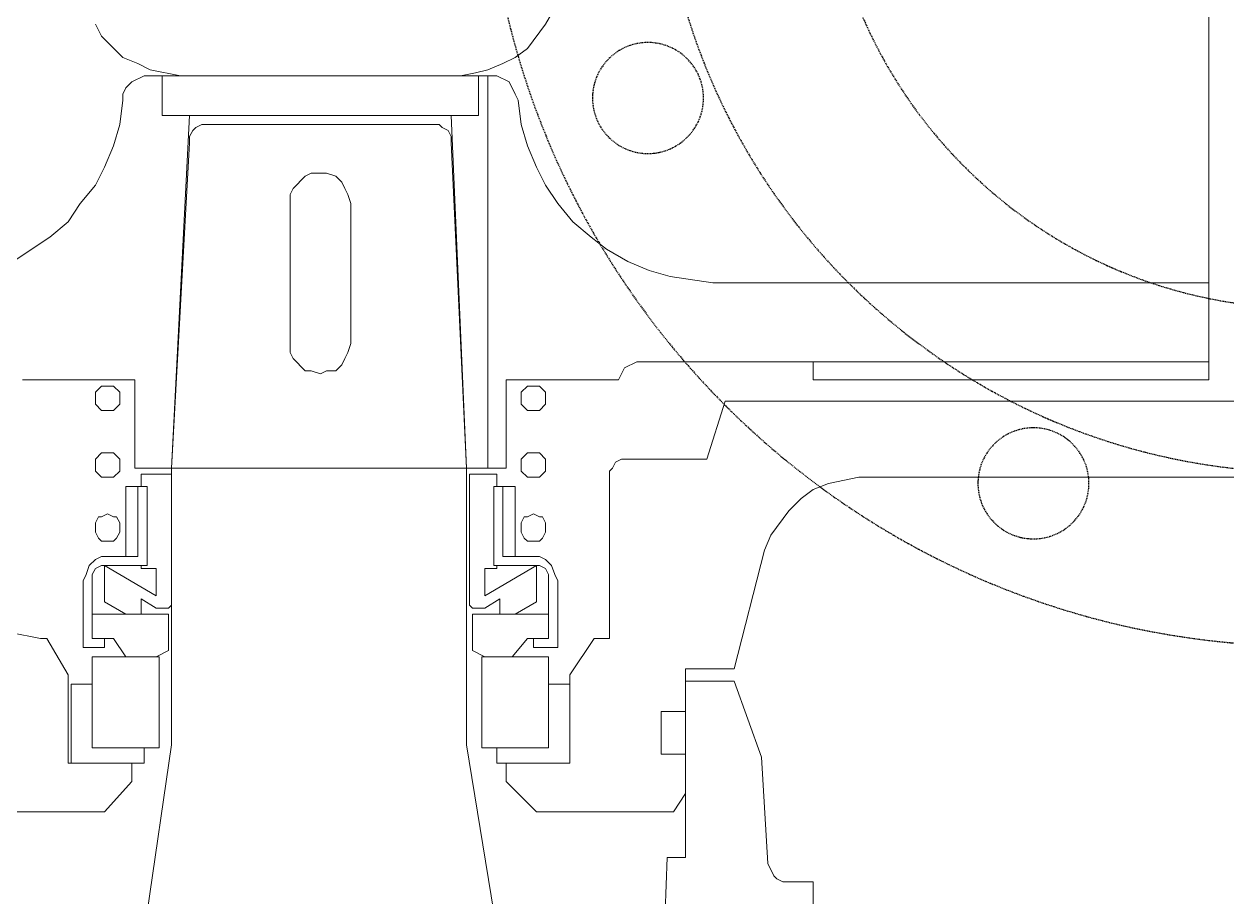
# Model space of a CAD drawing. Extents: x -3873 to 164127, y 7129 to 96529.
# Drawn here: x 59723.2 to 59912.3, y 32254.9 to 32392.2 of the extents above; entities that cross this region are included whole.
import ezdxf

# ---------------------------------------------------------------- set-up
doc = ezdxf.new("R2010")
doc.units = 0
doc.linetypes.add('DASHED', pattern=[0.2068, 0.1655, -0.0413])
doc.linetypes.add('HIDDEN', pattern=[9.525, 6.35, -3.175])
doc.layers.get('0').update_dxf_attribs({"linetype": 'CONTINUOUS'})
doc.layers.add('FLOORGUTTER', color=5, linetype='HIDDEN')
doc.layers.add('LAYOUT-KROMEKA', color=1, linetype='CONTINUOUS')

# ---------------------------------------------------------------- blocks, each defined once
blk = doc.blocks.new('bwk 5000-ust')
at = {"color": 1, "lineweight": 5}
for points, knots in [([(-672.54, 62.18), (-672.54, 62.18), (-673.02, 58.36), (-673.02, 58.36), (-673.02, 58.36), (-673.5, 55.01), (-673.5, 55.01), (-673.5, 55.01), (-674.46, 51.66), (-674.46, 51.66), (-674.46, 51.66), (-675.89, 48.31), (-675.89, 48.31), (-675.89, 48.31), (-679.72, 42.57), (-679.72, 42.57), (-679.72, 42.57), (-682.11, 39.7), (-682.11, 39.7), (-682.11, 39.7), (-684.98, 37.79), (-684.98, 37.79), (-684.98, 37.79), (-687.85, 35.4), (-687.85, 35.4), (-687.85, 35.4), (-690.72, 33.96), (-690.72, 33.96), (-690.72, 33.96), (-694.07, 32.53), (-694.07, 32.53), (-694.07, 32.53), (-697.42, 31.57), (-697.42, 31.57), (-697.42, 31.57), (-701.25, 31.09), (-701.25, 31.09)], [0, 0, 0, 0, 1, 1, 1, 2, 2, 2, 3, 3, 3, 4, 4, 4, 5, 5, 5, 6, 6, 6, 7, 7, 7, 8, 8, 8, 9, 9, 9, 10, 10, 10, 11, 11, 11, 12, 12, 12, 12]), ([(-625.67, 55.97), (-625.67, 55.97), (-623.75, 55.49), (-623.75, 55.49), (-623.75, 55.49), (-619.93, 52.62), (-619.93, 52.62), (-619.93, 52.62), (-618.49, 50.7), (-618.49, 50.7), (-618.49, 50.7), (-617.54, 48.79), (-617.54, 48.79), (-617.54, 48.79), (-616.58, 44.01), (-616.58, 44.01)], [0, 0, 0, 0, 1, 1, 1, 2, 2, 2, 3, 3, 3, 4, 4, 4, 5, 5, 5, 5]), ([(-629.49, 33.48), (-629.49, 33.48), (-629.49, 34.44), (-629.49, 34.44), (-629.49, 34.44), (-629.02, 35.4), (-629.02, 35.4), (-629.02, 35.4), (-628.06, 36.35), (-628.06, 36.35), (-628.06, 36.35), (-626.62, 36.83), (-626.62, 36.83), (-626.62, 36.83), (-625.67, 37.31), (-625.67, 37.31)], [0, 0, 0, 0, 1, 1, 1, 2, 2, 2, 3, 3, 3, 4, 4, 4, 5, 5, 5, 5]), ([(-713.2, 35.4), (-713.2, 35.4), (-711.29, 34.44), (-711.29, 34.44), (-711.29, 34.44), (-707.94, 31.09), (-707.94, 31.09), (-707.94, 31.09), (-706.99, 28.7), (-706.99, 28.7), (-706.99, 28.7), (-706.03, 26.79), (-706.03, 26.79), (-706.03, 26.79), (-705.07, 22), (-705.07, 22)], [0, 0, 0, 0, 1, 1, 1, 2, 2, 2, 3, 3, 3, 4, 4, 4, 5, 5, 5, 5]), ([(-656.28, 33.48), (-656.28, 33.48), (-656.28, 34.44), (-656.28, 34.44), (-656.28, 34.44), (-655.32, 35.4), (-655.32, 35.4), (-655.32, 35.4), (-653.41, 35.4), (-653.41, 35.4), (-653.41, 35.4), (-652.45, 34.44), (-652.45, 34.44), (-652.45, 34.44), (-652.45, 32.53), (-652.45, 32.53), (-652.45, 32.53), (-653.41, 31.57), (-653.41, 31.57), (-653.41, 31.57), (-655.32, 31.57), (-655.32, 31.57), (-655.32, 31.57), (-656.28, 32.53), (-656.28, 32.53), (-656.28, 32.53), (-656.28, 33.48), (-656.28, 33.48)], [0, 0, 0, 0, 1, 1, 1, 2, 2, 2, 3, 3, 3, 4, 4, 4, 5, 5, 5, 6, 6, 6, 7, 7, 7, 8, 8, 8, 9, 9, 9, 9]), ([(-645.76, 33.48), (-645.76, 33.48), (-645.76, 34.44), (-645.76, 34.44), (-645.76, 34.44), (-644.8, 35.4), (-644.8, 35.4), (-644.8, 35.4), (-642.89, 35.4), (-642.89, 35.4), (-642.89, 35.4), (-641.93, 34.44), (-641.93, 34.44), (-641.93, 34.44), (-641.93, 32.53), (-641.93, 32.53), (-641.93, 32.53), (-642.89, 31.57), (-642.89, 31.57), (-642.89, 31.57), (-644.8, 31.57), (-644.8, 31.57), (-644.8, 31.57), (-645.76, 32.53), (-645.76, 32.53), (-645.76, 32.53), (-645.76, 33.48), (-645.76, 33.48)], [0, 0, 0, 0, 1, 1, 1, 2, 2, 2, 3, 3, 3, 4, 4, 4, 5, 5, 5, 6, 6, 6, 7, 7, 7, 8, 8, 8, 9, 9, 9, 9]), ([(-636.19, 33.48), (-636.19, 33.48), (-635.71, 34.44), (-635.71, 34.44), (-635.71, 34.44), (-635.71, 34.92), (-635.71, 34.92), (-635.71, 34.92), (-634.76, 35.4), (-634.76, 35.4), (-634.76, 35.4), (-633.32, 35.4), (-633.32, 35.4), (-633.32, 35.4), (-632.36, 34.92), (-632.36, 34.92), (-632.36, 34.92), (-631.89, 34.44), (-631.89, 34.44), (-631.89, 34.44), (-631.89, 32.53), (-631.89, 32.53), (-631.89, 32.53), (-632.36, 32.05), (-632.36, 32.05), (-632.36, 32.05), (-633.32, 31.57), (-633.32, 31.57), (-633.32, 31.57), (-634.76, 31.57), (-634.76, 31.57), (-634.76, 31.57), (-635.71, 32.05), (-635.71, 32.05), (-635.71, 32.05), (-635.71, 32.53), (-635.71, 32.53), (-635.71, 32.53), (-636.19, 33.48), (-636.19, 33.48)], [0, 0, 0, 0, 1, 1, 1, 2, 2, 2, 3, 3, 3, 4, 4, 4, 5, 5, 5, 6, 6, 6, 7, 7, 7, 8, 8, 8, 9, 9, 9, 10, 10, 10, 11, 11, 11, 12, 12, 12, 13, 13, 13, 13]), ([(-628.06, 33.48), (-628.06, 33.48), (-628.06, 34.44), (-628.06, 34.44), (-628.06, 34.44), (-627.58, 35.4), (-627.58, 35.4), (-627.58, 35.4), (-626.62, 35.88), (-626.62, 35.88), (-626.62, 35.88), (-625.67, 35.88), (-625.67, 35.88)], [0, 0, 0, 0, 1, 1, 1, 2, 2, 2, 3, 3, 3, 4, 4, 4, 4]), ([(-705.07, 26.79), (-705.07, 26.79), (-705.07, 27.74), (-705.07, 27.74), (-705.07, 27.74), (-704.12, 29.66), (-704.12, 29.66), (-704.12, 29.66), (-703.16, 30.61), (-703.16, 30.61), (-703.16, 30.61), (-702.2, 31.09), (-702.2, 31.09), (-702.2, 31.09), (-701.25, 31.09), (-701.25, 31.09)], [0, 0, 0, 0, 1, 1, 1, 2, 2, 2, 3, 3, 3, 4, 4, 4, 5, 5, 5, 5]), ([(-621.36, 25.83), (-621.36, 25.83), (-621.36, 23.92), (-621.36, 23.92), (-621.36, 23.92), (-621.84, 23.44), (-621.84, 23.44), (-621.84, 23.44), (-622.8, 23.44), (-622.8, 23.44)], [0, 0, 0, 0, 1, 1, 1, 2, 2, 2, 3, 3, 3, 3]), ([(-697.42, 17.7), (-697.42, 17.7), (-697.42, 18.66), (-697.42, 18.66), (-697.42, 18.66), (-696.94, 19.61), (-696.94, 19.61), (-696.94, 19.61), (-696.46, 20.09), (-696.46, 20.09), (-696.46, 20.09), (-695.51, 20.57), (-695.51, 20.57), (-695.51, 20.57), (-694.55, 20.57), (-694.55, 20.57)], [0, 0, 0, 0, 1, 1, 1, 2, 2, 2, 3, 3, 3, 4, 4, 4, 5, 5, 5, 5]), ([(-684.98, -4.78), (-684.98, -4.78), (-686.42, -4.31), (-686.42, -4.31), (-686.42, -4.31), (-687.37, -3.83), (-687.37, -3.83), (-687.37, -3.83), (-688.33, -3.35), (-688.33, -3.35), (-688.33, -3.35), (-689.29, -2.39), (-689.29, -2.39), (-689.29, -2.39), (-689.77, -0.96), (-689.77, -0.96), (-689.77, -0.96), (-689.77, 1.44), (-689.77, 1.44), (-689.77, 1.44), (-689.29, 2.39), (-689.29, 2.39), (-689.29, 2.39), (-687.37, 4.31), (-687.37, 4.31), (-687.37, 4.31), (-686.42, 4.78), (-686.42, 4.78), (-686.42, 4.78), (-684.98, 4.78), (-684.98, 4.78)], [0, 0, 0, 0, 1, 1, 1, 2, 2, 2, 3, 3, 3, 4, 4, 4, 5, 5, 5, 6, 6, 6, 7, 7, 7, 8, 8, 8, 9, 9, 9, 10, 10, 10, 10]), ([(-662.98, 4.78), (-662.98, 4.78), (-661.54, 4.78), (-661.54, 4.78), (-661.54, 4.78), (-660.59, 4.31), (-660.59, 4.31), (-660.59, 4.31), (-658.67, 2.39), (-658.67, 2.39), (-658.67, 2.39), (-658.67, 1.44), (-658.67, 1.44), (-658.67, 1.44), (-658.19, 0), (-658.19, 0), (-658.19, 0), (-658.67, -0.96), (-658.67, -0.96), (-658.67, -0.96), (-658.67, -2.39), (-658.67, -2.39), (-658.67, -2.39), (-659.63, -3.35), (-659.63, -3.35), (-659.63, -3.35), (-660.59, -3.83), (-660.59, -3.83), (-660.59, -3.83), (-661.54, -4.31), (-661.54, -4.31), (-661.54, -4.31), (-662.98, -4.78), (-662.98, -4.78)], [0, 0, 0, 0, 1, 1, 1, 2, 2, 2, 3, 3, 3, 4, 4, 4, 5, 5, 5, 6, 6, 6, 7, 7, 7, 8, 8, 8, 9, 9, 9, 10, 10, 10, 11, 11, 11, 11]), ([(-694.55, -20.57), (-694.55, -20.57), (-695.51, -20.57), (-695.51, -20.57), (-695.51, -20.57), (-696.46, -20.09), (-696.46, -20.09), (-696.46, -20.09), (-696.94, -19.13), (-696.94, -19.13), (-696.94, -19.13), (-697.42, -18.66), (-697.42, -18.66), (-697.42, -18.66), (-697.42, -17.7), (-697.42, -17.7)], [0, 0, 0, 0, 1, 1, 1, 2, 2, 2, 3, 3, 3, 4, 4, 4, 5, 5, 5, 5]), ([(-705.07, -22), (-705.07, -22), (-705.55, -24.4), (-705.55, -24.4), (-705.55, -24.4), (-706.03, -26.31), (-706.03, -26.31), (-706.03, -26.31), (-706.99, -28.7), (-706.99, -28.7), (-706.99, -28.7), (-707.94, -30.61), (-707.94, -30.61), (-707.94, -30.61), (-709.38, -32.53), (-709.38, -32.53), (-709.38, -32.53), (-713.2, -35.4), (-713.2, -35.4)], [0, 0, 0, 0, 1, 1, 1, 2, 2, 2, 3, 3, 3, 4, 4, 4, 5, 5, 5, 6, 6, 6, 6]), ([(-622.8, -23.44), (-622.8, -23.44), (-621.84, -23.44), (-621.84, -23.44), (-621.84, -23.44), (-621.36, -23.92), (-621.36, -23.92), (-621.36, -23.92), (-621.36, -25.83), (-621.36, -25.83)], [0, 0, 0, 0, 1, 1, 1, 2, 2, 2, 3, 3, 3, 3]), ([(-701.25, -31.09), (-701.25, -31.09), (-702.2, -30.61), (-702.2, -30.61), (-702.2, -30.61), (-704.12, -29.66), (-704.12, -29.66), (-704.12, -29.66), (-705.07, -27.74), (-705.07, -27.74), (-705.07, -27.74), (-705.07, -26.31), (-705.07, -26.31)], [0, 0, 0, 0, 1, 1, 1, 2, 2, 2, 3, 3, 3, 4, 4, 4, 4]), ([(-701.25, -31.09), (-701.25, -31.09), (-697.42, -31.57), (-697.42, -31.57), (-697.42, -31.57), (-694.07, -32.53), (-694.07, -32.53), (-694.07, -32.53), (-690.72, -33.96), (-690.72, -33.96), (-690.72, -33.96), (-687.85, -35.4), (-687.85, -35.4), (-687.85, -35.4), (-684.98, -37.31), (-684.98, -37.31), (-684.98, -37.31), (-682.11, -39.7), (-682.11, -39.7), (-682.11, -39.7), (-679.72, -42.57), (-679.72, -42.57), (-679.72, -42.57), (-677.81, -44.96), (-677.81, -44.96), (-677.81, -44.96), (-675.89, -48.31), (-675.89, -48.31), (-675.89, -48.31), (-674.46, -51.66), (-674.46, -51.66), (-674.46, -51.66), (-673.5, -55.01), (-673.5, -55.01), (-673.5, -55.01), (-672.54, -61.71), (-672.54, -61.71)], [0, 0, 0, 0, 1, 1, 1, 2, 2, 2, 3, 3, 3, 4, 4, 4, 5, 5, 5, 6, 6, 6, 7, 7, 7, 8, 8, 8, 9, 9, 9, 10, 10, 10, 11, 11, 11, 12, 12, 12, 12]), ([(-656.28, -33.48), (-656.28, -33.48), (-656.28, -32.53), (-656.28, -32.53), (-656.28, -32.53), (-655.32, -31.57), (-655.32, -31.57), (-655.32, -31.57), (-653.41, -31.57), (-653.41, -31.57), (-653.41, -31.57), (-652.45, -32.53), (-652.45, -32.53), (-652.45, -32.53), (-652.45, -34.44), (-652.45, -34.44), (-652.45, -34.44), (-653.41, -35.4), (-653.41, -35.4), (-653.41, -35.4), (-655.32, -35.4), (-655.32, -35.4), (-655.32, -35.4), (-656.28, -34.44), (-656.28, -34.44), (-656.28, -34.44), (-656.28, -33.48), (-656.28, -33.48)], [0, 0, 0, 0, 1, 1, 1, 2, 2, 2, 3, 3, 3, 4, 4, 4, 5, 5, 5, 6, 6, 6, 7, 7, 7, 8, 8, 8, 9, 9, 9, 9]), ([(-645.76, -33.48), (-645.76, -33.48), (-645.76, -32.53), (-645.76, -32.53), (-645.76, -32.53), (-644.8, -31.57), (-644.8, -31.57), (-644.8, -31.57), (-642.89, -31.57), (-642.89, -31.57), (-642.89, -31.57), (-641.93, -32.53), (-641.93, -32.53), (-641.93, -32.53), (-641.93, -34.44), (-641.93, -34.44), (-641.93, -34.44), (-642.89, -35.4), (-642.89, -35.4), (-642.89, -35.4), (-644.8, -35.4), (-644.8, -35.4), (-644.8, -35.4), (-645.76, -34.44), (-645.76, -34.44), (-645.76, -34.44), (-645.76, -33.48), (-645.76, -33.48)], [0, 0, 0, 0, 1, 1, 1, 2, 2, 2, 3, 3, 3, 4, 4, 4, 5, 5, 5, 6, 6, 6, 7, 7, 7, 8, 8, 8, 9, 9, 9, 9]), ([(-636.19, -33.48), (-636.19, -33.48), (-635.71, -32.53), (-635.71, -32.53), (-635.71, -32.53), (-635.71, -32.05), (-635.71, -32.05), (-635.71, -32.05), (-634.76, -31.57), (-634.76, -31.57), (-634.76, -31.57), (-633.32, -31.57), (-633.32, -31.57), (-633.32, -31.57), (-632.36, -32.05), (-632.36, -32.05), (-632.36, -32.05), (-631.89, -32.53), (-631.89, -32.53), (-631.89, -32.53), (-631.89, -34.44), (-631.89, -34.44), (-631.89, -34.44), (-632.36, -34.92), (-632.36, -34.92), (-632.36, -34.92), (-633.32, -35.4), (-633.32, -35.4), (-633.32, -35.4), (-634.76, -35.4), (-634.76, -35.4), (-634.76, -35.4), (-635.71, -34.92), (-635.71, -34.92), (-635.71, -34.92), (-635.71, -34.44), (-635.71, -34.44), (-635.71, -34.44), (-636.19, -33.48), (-636.19, -33.48)], [0, 0, 0, 0, 1, 1, 1, 2, 2, 2, 3, 3, 3, 4, 4, 4, 5, 5, 5, 6, 6, 6, 7, 7, 7, 8, 8, 8, 9, 9, 9, 10, 10, 10, 11, 11, 11, 12, 12, 12, 13, 13, 13, 13]), ([(-625.67, -37.31), (-625.67, -37.31), (-626.62, -36.83), (-626.62, -36.83), (-626.62, -36.83), (-628.06, -36.35), (-628.06, -36.35), (-628.06, -36.35), (-629.02, -35.4), (-629.02, -35.4), (-629.02, -35.4), (-629.49, -34.44), (-629.49, -34.44), (-629.49, -34.44), (-629.49, -33.48), (-629.49, -33.48)], [0, 0, 0, 0, 1, 1, 1, 2, 2, 2, 3, 3, 3, 4, 4, 4, 5, 5, 5, 5]), ([(-625.67, -35.88), (-625.67, -35.88), (-626.62, -35.88), (-626.62, -35.88), (-626.62, -35.88), (-627.58, -35.4), (-627.58, -35.4), (-627.58, -35.4), (-628.06, -34.44), (-628.06, -34.44), (-628.06, -34.44), (-628.06, -33.48), (-628.06, -33.48)], [0, 0, 0, 0, 1, 1, 1, 2, 2, 2, 3, 3, 3, 4, 4, 4, 4]), ([(-660.11, -51.18), (-660.11, -51.18), (-660.11, -49.75), (-660.11, -49.75), (-660.11, -49.75), (-659.15, -47.83), (-659.15, -47.83), (-659.15, -47.83), (-657.24, -46.88), (-657.24, -46.88)], [0, 0, 0, 0, 1, 1, 1, 2, 2, 2, 3, 3, 3, 3]), ([(-644.8, -48.31), (-644.8, -48.31), (-644.8, -47.36), (-644.8, -47.36), (-644.8, -47.36), (-644.32, -46.4), (-644.32, -46.4), (-644.32, -46.4), (-643.37, -45.92), (-643.37, -45.92), (-643.37, -45.92), (-642.89, -45.44), (-642.89, -45.44), (-642.89, -45.44), (-641.93, -45.44), (-641.93, -45.44)], [0, 0, 0, 0, 1, 1, 1, 2, 2, 2, 3, 3, 3, 4, 4, 4, 5, 5, 5, 5]), ([(-641.93, -84.67), (-641.93, -84.67), (-640.97, -79.88), (-640.97, -79.88), (-640.97, -79.88), (-640.02, -77.49), (-640.02, -77.49), (-640.02, -77.49), (-638.58, -75.58), (-638.58, -75.58), (-638.58, -75.58), (-636.67, -73.66), (-636.67, -73.66), (-636.67, -73.66), (-632.84, -70.79), (-632.84, -70.79), (-632.84, -70.79), (-630.45, -69.84), (-630.45, -69.84)], [0, 0, 0, 0, 1, 1, 1, 2, 2, 2, 3, 3, 3, 4, 4, 4, 5, 5, 5, 6, 6, 6, 6]), ([(-581.18, -70.32), (-581.18, -70.32), (-579.27, -71.27), (-579.27, -71.27), (-579.27, -71.27), (-578.79, -71.75), (-578.79, -71.75), (-578.79, -71.75), (-578.31, -72.71), (-578.31, -72.71), (-578.31, -72.71), (-578.31, -73.66), (-578.31, -73.66)], [0, 0, 0, 0, 1, 1, 1, 2, 2, 2, 3, 3, 3, 4, 4, 4, 4])]:
    blk.add_open_spline(points, degree=3, knots=knots, dxfattribs=at)
for points in [[(-589.31, 33.96), (-589.31, 33.96), (-589.31, 55.49), (-589.31, 55.49)], [(-657.24, 29.18), (-657.24, 29.18), (-657.24, 46.88), (-657.24, 46.88)], [(-616.58, 43.05), (-616.58, 43.05), (-616.58, 44.01), (-616.58, 44.01)], [(-610.84, 39.7), (-610.84, 39.7), (-616.58, 43.05), (-616.58, 43.05)], [(-596.97, 39.7), (-596.97, 39.7), (-610.84, 39.7), (-610.84, 39.7)], [(-596.97, 39.22), (-596.97, 39.22), (-609.4, 39.22), (-609.4, 39.22)], [(-609.4, 35.88), (-609.4, 35.88), (-609.4, 39.22), (-609.4, 39.22)], [(-596.97, 29.66), (-596.97, 29.66), (-596.97, 39.7), (-596.97, 39.7)], [(-596.97, 29.66), (-596.97, 29.66), (-596.97, 39.22), (-596.97, 39.22)], [(-615.14, 37.31), (-615.14, 37.31), (-625.67, 37.31), (-625.67, 37.31)], [(-615.14, 37.31), (-615.14, 37.31), (-615.14, 33.96), (-615.14, 33.96)], [(-625.67, 35.88), (-625.67, 35.88), (-620.41, 35.88), (-620.41, 35.88)], [(-620.41, 23.92), (-620.41, 23.92), (-620.41, 35.88), (-620.41, 35.88)], [(-620.41, 35.88), (-620.41, 35.88), (-616.58, 35.88), (-616.58, 35.88)], [(-616.58, 35.88), (-616.58, 35.88), (-616.58, 33.96), (-616.58, 33.96)], [(-613.71, 35.88), (-613.71, 35.88), (-613.71, 25.35), (-613.71, 25.35)], [(-609.4, 35.88), (-609.4, 35.88), (-613.71, 35.88), (-613.71, 35.88)], [(-599.36, 35.88), (-599.36, 35.88), (-611.32, 35.88), (-611.32, 35.88)], [(-599.36, 35.88), (-599.36, 35.88), (-609.4, 35.88), (-609.4, 35.88)], [(-599.36, 25.35), (-599.36, 25.35), (-599.36, 35.88), (-599.36, 35.88)], [(-599.36, 27.74), (-599.36, 27.74), (-599.36, 35.88), (-599.36, 35.88)], [(-629.49, 33.48), (-629.49, 33.48), (-629.49, 28.7), (-629.49, 28.7)], [(-628.06, 33.96), (-628.06, 33.96), (-622.32, 33.96), (-622.32, 33.96)], [(-623.28, 25.83), (-623.28, 25.83), (-628.06, 33.96), (-628.06, 33.96)], [(-628.06, 33.48), (-628.06, 33.48), (-628.06, 27.27), (-628.06, 27.27)], [(-620.41, 30.61), (-620.41, 30.61), (-622.32, 33.96), (-622.32, 33.96)], [(-616.58, 33.96), (-616.58, 33.96), (-616.58, 32.53), (-616.58, 32.53)], [(-616.58, 33.96), (-616.58, 33.96), (-615.14, 33.96), (-615.14, 33.96)], [(-613.71, 30.61), (-613.71, 30.61), (-616.58, 32.53), (-616.58, 32.53)], [(-589.31, 33.96), (-589.31, 33.96), (-594.1, 29.66), (-594.1, 29.66)], [(-629.49, 30.61), (-629.49, 30.61), (-640.5, 30.61), (-640.5, 30.61)], [(-640.5, 30.61), (-640.5, 30.61), (-640.5, 28.7), (-640.5, 28.7)], [(-620.41, 28.22), (-620.41, 28.22), (-620.41, 30.61), (-620.41, 30.61)], [(-613.71, 30.61), (-613.71, 30.61), (-613.71, 25.83), (-613.71, 25.83)], [(-643.37, 29.18), (-643.37, 29.18), (-657.24, 29.18), (-657.24, 29.18)], [(-643.37, 23.44), (-643.37, 23.44), (-643.37, 29.18), (-643.37, 29.18)], [(-640.5, 28.7), (-640.5, 28.7), (-629.49, 28.7), (-629.49, 28.7)], [(-640.5, 27.27), (-640.5, 27.27), (-640.5, 28.7), (-640.5, 28.7)], [(-596.97, 29.66), (-596.97, 29.66), (-594.1, 29.66), (-594.1, 29.66)], [(-596.97, 27.74), (-596.97, 27.74), (-596.97, 29.66), (-596.97, 29.66)], [(-705.07, 24.87), (-705.07, 24.87), (-705.07, 26.79), (-705.07, 26.79)], [(-640.5, 28.22), (-640.5, 28.22), (-642.41, 28.22), (-642.41, 28.22)], [(-642.41, 28.22), (-642.41, 28.22), (-642.41, 23.44), (-642.41, 23.44)], [(-640.5, 27.27), (-640.5, 27.27), (-640.5, 28.22), (-640.5, 28.22)], [(-628.06, 27.27), (-628.06, 27.27), (-640.5, 27.27), (-640.5, 27.27)], [(-627.58, 28.22), (-627.58, 28.22), (-628.06, 28.22), (-628.06, 28.22)], [(-628.06, 28.22), (-628.06, 28.22), (-628.06, 27.27), (-628.06, 27.27)], [(-627.58, 25.83), (-627.58, 25.83), (-627.58, 28.22), (-627.58, 28.22)], [(-620.41, 28.22), (-620.41, 28.22), (-622.8, 28.22), (-622.8, 28.22)], [(-622.8, 28.22), (-622.8, 28.22), (-621.36, 25.83), (-621.36, 25.83)], [(-599.84, 23.44), (-599.84, 23.44), (-573.53, 27.27), (-573.53, 27.27)], [(-596.97, 27.74), (-596.97, 27.74), (-599.36, 27.74), (-599.36, 27.74)], [(-705.07, 0), (-705.07, 0), (-705.07, 24.87), (-705.07, 24.87)], [(-698.85, 24.87), (-698.85, 24.87), (-705.07, 24.87), (-705.07, 24.87)], [(-698.85, 20.57), (-698.85, 20.57), (-698.85, 24.87), (-698.85, 24.87)], [(-623.28, 25.83), (-623.28, 25.83), (-627.58, 25.83), (-627.58, 25.83)], [(-613.71, 25.83), (-613.71, 25.83), (-614.67, 23.92), (-614.67, 23.92)], [(-613.71, 25.35), (-613.71, 25.35), (-599.36, 25.35), (-599.36, 25.35)], [(-643.37, 23.44), (-643.37, 23.44), (-698.85, 20.57), (-698.85, 20.57)], [(-643.37, 23.44), (-643.37, 23.44), (-694.55, 20.57), (-694.55, 20.57)], [(-643.37, 23.44), (-643.37, 23.44), (-599.84, 23.44), (-599.84, 23.44)], [(-643.37, -26.31), (-643.37, -26.31), (-643.37, 23.44), (-643.37, 23.44)], [(-622.8, 23.44), (-622.8, 23.44), (-642.41, 23.44), (-642.41, 23.44)], [(-614.67, 23.92), (-614.67, 23.92), (-620.41, 23.92), (-620.41, 23.92)], [(-698.85, 20.57), (-698.85, 20.57), (-698.85, -20.57), (-698.85, -20.57)], [(-697.42, 17.7), (-697.42, 17.7), (-697.42, -17.7), (-697.42, -17.7)], [(-684.98, 4.78), (-684.98, 4.78), (-662.98, 4.78), (-662.98, 4.78)], [(-705.07, 0), (-705.07, 0), (-705.07, -24.87), (-705.07, -24.87)], [(-684.98, -4.78), (-684.98, -4.78), (-662.98, -4.78), (-662.98, -4.78)], [(-698.85, -20.57), (-698.85, -20.57), (-698.85, -24.87), (-698.85, -24.87)], [(-643.37, -22.96), (-643.37, -22.96), (-698.85, -20.57), (-698.85, -20.57)], [(-643.37, -22.96), (-643.37, -22.96), (-694.55, -20.57), (-694.55, -20.57)], [(-643.37, -22.96), (-643.37, -22.96), (-599.84, -22.96), (-599.84, -22.96)], [(-622.8, -23.44), (-622.8, -23.44), (-642.41, -23.44), (-642.41, -23.44)], [(-642.41, -27.74), (-642.41, -27.74), (-642.41, -23.44), (-642.41, -23.44)], [(-614.67, -23.92), (-614.67, -23.92), (-620.41, -23.92), (-620.41, -23.92)], [(-620.41, -23.92), (-620.41, -23.92), (-620.41, -35.88), (-620.41, -35.88)], [(-613.71, -25.83), (-613.71, -25.83), (-614.67, -23.92), (-614.67, -23.92)], [(-599.84, -22.96), (-599.84, -22.96), (-573.53, -27.27), (-573.53, -27.27)], [(-705.07, -24.87), (-705.07, -24.87), (-705.07, -26.31), (-705.07, -26.31)], [(-698.85, -24.87), (-698.85, -24.87), (-705.07, -24.87), (-705.07, -24.87)], [(-643.37, -26.31), (-643.37, -26.31), (-705.07, -26.31), (-705.07, -26.31)], [(-705.07, -26.31), (-705.07, -26.31), (-705.07, -26.31), (-705.07, -26.31)], [(-643.37, -26.31), (-643.37, -26.31), (-643.37, -29.18), (-643.37, -29.18)], [(-623.28, -25.83), (-623.28, -25.83), (-628.06, -33.96), (-628.06, -33.96)], [(-627.58, -25.83), (-627.58, -25.83), (-627.58, -27.74), (-627.58, -27.74)], [(-623.28, -25.83), (-623.28, -25.83), (-627.58, -25.83), (-627.58, -25.83)], [(-622.8, -28.22), (-622.8, -28.22), (-621.36, -25.83), (-621.36, -25.83)], [(-613.71, -25.35), (-613.71, -25.35), (-613.71, -30.14), (-613.71, -30.14)], [(-613.71, -25.35), (-613.71, -25.35), (-599.36, -25.35), (-599.36, -25.35)], [(-613.71, -35.88), (-613.71, -35.88), (-613.71, -25.35), (-613.71, -25.35)], [(-599.36, -25.35), (-599.36, -25.35), (-599.36, -27.74), (-599.36, -27.74)], [(-640.5, -27.74), (-640.5, -27.74), (-642.41, -27.74), (-642.41, -27.74)], [(-640.5, -27.27), (-640.5, -27.27), (-640.5, -28.7), (-640.5, -28.7)], [(-628.06, -27.27), (-628.06, -27.27), (-640.5, -27.27), (-640.5, -27.27)], [(-640.5, -27.27), (-640.5, -27.27), (-640.5, -27.74), (-640.5, -27.74)], [(-628.06, -33.48), (-628.06, -33.48), (-628.06, -27.27), (-628.06, -27.27)], [(-628.06, -27.74), (-628.06, -27.74), (-628.06, -27.27), (-628.06, -27.27)], [(-627.58, -27.74), (-627.58, -27.74), (-628.06, -27.74), (-628.06, -27.74)], [(-620.41, -28.22), (-620.41, -28.22), (-622.8, -28.22), (-622.8, -28.22)], [(-620.41, -28.22), (-620.41, -28.22), (-620.41, -30.61), (-620.41, -30.61)], [(-596.97, -27.74), (-596.97, -27.74), (-599.36, -27.74), (-599.36, -27.74)], [(-599.36, -27.74), (-599.36, -27.74), (-599.36, -35.88), (-599.36, -35.88)], [(-599.36, -27.74), (-599.36, -27.74), (-599.36, -35.88), (-599.36, -35.88)], [(-596.97, -27.74), (-596.97, -27.74), (-596.97, -29.66), (-596.97, -29.66)], [(-643.37, -29.18), (-643.37, -29.18), (-657.24, -29.18), (-657.24, -29.18)], [(-657.24, -29.18), (-657.24, -29.18), (-657.24, -46.88), (-657.24, -46.88)], [(-640.5, -28.7), (-640.5, -28.7), (-629.49, -28.7), (-629.49, -28.7)], [(-640.5, -30.61), (-640.5, -30.61), (-640.5, -28.7), (-640.5, -28.7)], [(-629.49, -33.48), (-629.49, -33.48), (-629.49, -28.7), (-629.49, -28.7)], [(-613.71, -30.14), (-613.71, -30.14), (-616.58, -32.53), (-616.58, -32.53)], [(-596.97, -29.18), (-596.97, -29.18), (-594.1, -29.18), (-594.1, -29.18)], [(-596.97, -29.18), (-596.97, -29.18), (-596.97, -39.22), (-596.97, -39.22)], [(-596.97, -29.66), (-596.97, -29.66), (-596.97, -39.22), (-596.97, -39.22)], [(-589.31, -33.96), (-589.31, -33.96), (-594.1, -29.18), (-594.1, -29.18)], [(-629.49, -30.61), (-629.49, -30.61), (-640.5, -30.61), (-640.5, -30.61)], [(-620.41, -30.61), (-620.41, -30.61), (-622.32, -33.96), (-622.32, -33.96)], [(-628.06, -33.96), (-628.06, -33.96), (-622.32, -33.96), (-622.32, -33.96)], [(-616.58, -33.48), (-616.58, -33.48), (-616.58, -32.53), (-616.58, -32.53)], [(-616.58, -33.48), (-616.58, -33.48), (-615.14, -33.48), (-615.14, -33.48)], [(-616.58, -35.88), (-616.58, -35.88), (-616.58, -33.48), (-616.58, -33.48)], [(-615.14, -37.31), (-615.14, -37.31), (-615.14, -33.48), (-615.14, -33.48)], [(-589.31, -33.96), (-589.31, -33.96), (-589.31, -55.49), (-589.31, -55.49)], [(-713.2, -35.4), (-713.2, -35.4), (-759.6, -62.18), (-759.6, -62.18)], [(-625.67, -35.88), (-625.67, -35.88), (-616.58, -35.88), (-616.58, -35.88)], [(-609.4, -35.88), (-609.4, -35.88), (-613.71, -35.88), (-613.71, -35.88)], [(-599.36, -35.88), (-599.36, -35.88), (-611.32, -35.88), (-611.32, -35.88)], [(-609.4, -35.88), (-609.4, -35.88), (-609.4, -39.22), (-609.4, -39.22)], [(-599.36, -35.88), (-599.36, -35.88), (-609.4, -35.88), (-609.4, -35.88)], [(-615.14, -37.31), (-615.14, -37.31), (-625.67, -37.31), (-625.67, -37.31)], [(-610.84, -39.22), (-610.84, -39.22), (-616.58, -43.05), (-616.58, -43.05)], [(-596.97, -39.22), (-596.97, -39.22), (-610.84, -39.22), (-610.84, -39.22)], [(-596.97, -39.22), (-596.97, -39.22), (-609.4, -39.22), (-609.4, -39.22)], [(-616.58, -43.05), (-616.58, -43.05), (-616.58, -45.44), (-616.58, -45.44)], [(-616.58, -45.44), (-616.58, -45.44), (-641.93, -45.44), (-641.93, -45.44)], [(-644.8, -48.31), (-644.8, -48.31), (-644.8, -60.75), (-644.8, -60.75)], [(-660.11, -51.18), (-660.11, -51.18), (-660.11, -139.68), (-660.11, -139.68)], [(-605.1, -57.4), (-605.1, -57.4), (-605.1, -53.57), (-605.1, -53.57)], [(-605.1, -53.57), (-605.1, -53.57), (-598.4, -53.57), (-598.4, -53.57)], [(-598.4, -53.57), (-598.4, -53.57), (-598.4, -57.4), (-598.4, -57.4)], [(-582.14, -54.53), (-582.14, -54.53), (-569.22, -54.05), (-569.22, -54.05)], [(-582.14, -54.53), (-582.14, -54.53), (-582.14, -57.4), (-582.14, -57.4)], [(-592.18, -57.4), (-592.18, -57.4), (-589.31, -55.49), (-589.31, -55.49)], [(-611.8, -57.4), (-611.8, -57.4), (-611.8, -65.05), (-611.8, -65.05)], [(-605.1, -57.4), (-605.1, -57.4), (-611.8, -57.4), (-611.8, -57.4)], [(-609.88, -57.4), (-609.88, -57.4), (-609.88, -65.05), (-609.88, -65.05)], [(-582.14, -57.4), (-582.14, -57.4), (-609.88, -57.4), (-609.88, -57.4)], [(-592.18, -57.4), (-592.18, -57.4), (-594.1, -57.4), (-594.1, -57.4)], [(-672.54, -139.68), (-672.54, -139.68), (-672.54, -61.71), (-672.54, -61.71)], [(-644.8, -60.75), (-644.8, -60.75), (-653.89, -63.62), (-653.89, -63.62)], [(-653.89, -63.62), (-653.89, -63.62), (-653.89, -195.64), (-653.89, -195.64)], [(-611.8, -65.05), (-611.8, -65.05), (-630.45, -69.84), (-630.45, -69.84)], [(-609.88, -65.05), (-609.88, -65.05), (-597.92, -69.36), (-597.92, -69.36)], [(-581.18, -70.32), (-581.18, -70.32), (-597.92, -69.36), (-597.92, -69.36)], [(-578.31, -77.49), (-578.31, -77.49), (-578.31, -73.66), (-578.31, -73.66)], [(-660.11, -77.49), (-660.11, -77.49), (-657.24, -77.49), (-657.24, -77.49)], [(-657.24, -77.49), (-657.24, -77.49), (-657.24, -139.68), (-657.24, -139.68)], [(-578.31, -77.49), (-578.31, -77.49), (-565.4, -77.49), (-565.4, -77.49)], [(-641.93, -84.67), (-641.93, -84.67), (-641.93, -150.2), (-641.93, -150.2)], [(-767.26, -139.68), (-767.26, -139.68), (-657.24, -139.68), (-657.24, -139.68)]]:
    blk.add_open_spline(points, degree=3, dxfattribs=at)
at = {"layer": 'FLOORGUTTER', "color": 1, "linetype": 'DASHED'}
for centre, radius in [((-744.44, -154.96), 129.06), ((-701.58, -51.5), 8.73), ((-744.44, -154.96), 101.73), ((-744.44, -154.96), 75.92), ((-640.98, -112.11), 8.73)]:
    blk.add_circle(centre, radius, dxfattribs=at)
blk = doc.blocks.new('AP-56 ARTIK POMPASI')
at = {"layer": 'LAYOUT-KROMEKA', "ltscale": 10, "rotation": 90}
blk.add_blockref('bwk 5000-ust', (-1.82, 1207.07), dxfattribs=at)

msp = doc.modelspace()

# ---------------------------------------------------------------- block references
at = {"layer": 'LAYOUT-KROMEKA', "color": 7, "ltscale": 50, "xscale": -1, "rotation": 180}
msp.add_blockref('AP-56 ARTIK POMPASI', (59771.59, 32886.08), dxfattribs=at)

doc.saveas('drawing.dxf')
